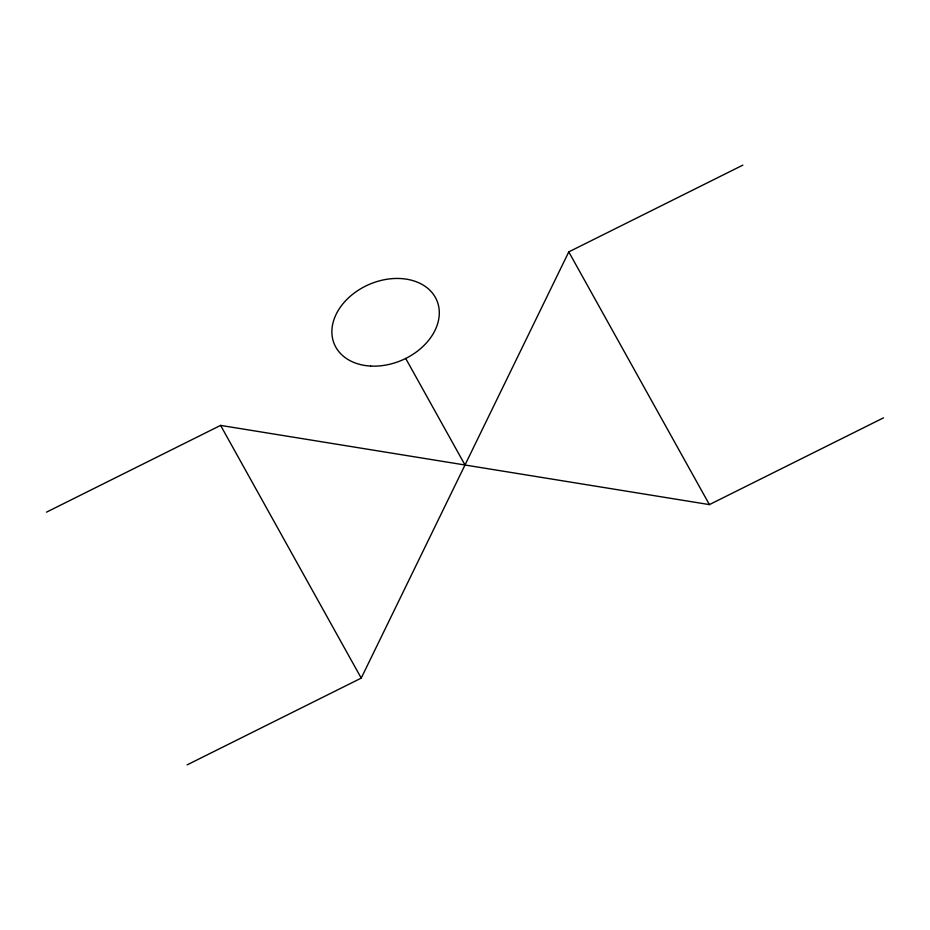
<?xml version="1.0" encoding="UTF-8"?>
<svg xmlns="http://www.w3.org/2000/svg" width="930" height="930" viewBox="0 0 930 930"><rect width="100%" height="100%" fill="white"/><g stroke="black" fill="none" stroke-linecap="round" stroke-linejoin="round"><path stroke-width="1.4" d="M187.139 764.867L361.224 678.11L568.776 251.891L742.861 165.133M46.5 512.151L220.596 425.394L709.404 504.606L883.5 417.849M568.776 251.891L709.404 504.606M405.713 358.457L465 465M220.596 425.394L361.224 678.11M370.617 366.06A55.719 41.28 -23.3 0 0 437.751 302.878A55.719 41.28 -23.3 0 0 348.401 297.96A55.719 41.28 -23.3 0 0 370.617 366.06"/></g></svg>
